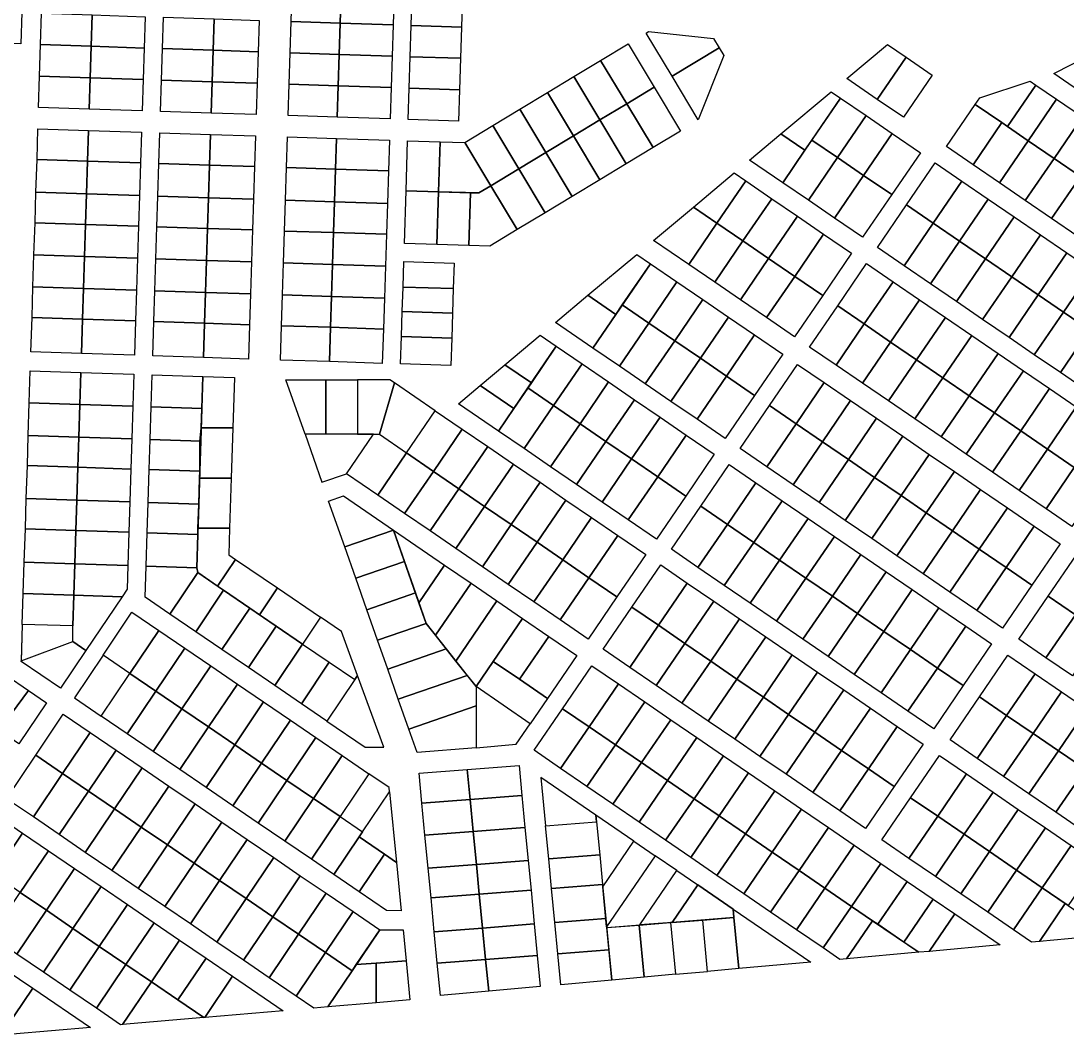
# Model space of a CAD drawing. Header units: millimetres. Extents: x 2242557 to 2246756, y 376935 to 382613.
# Drawn here: x 2245220 to 2246045, y 376978 to 377776 of the extents above; entities that cross this region are included whole.
import ezdxf

# ---------------------------------------------------------------- set-up
doc = ezdxf.new("R2010")
doc.units = ezdxf.units.MM
doc.layers.add('СНТ Красная поляна', color=6, linetype='Continuous')

msp = doc.modelspace()

# ---------------------------------------------------------------- linework, layer by layer
at = {"layer": 'СНТ Красная поляна'}
for points in [[(2245433.89, 377801.67), (2245472.52, 377800.41), (2245471.7, 377774.45), (2245433.07, 377775.7)], [(2245472.52, 377800.41), (2245514.1, 377799.05), (2245513.28, 377773.09), (2245471.7, 377774.45)], [(2245528.5, 377798.58), (2245568.11, 377797.29), (2245567.29, 377771.33), (2245527.68, 377772.62)], [(2245178.77, 377783.99), (2245220.61, 377782.63), (2245219.83, 377757.94), (2245177.99, 377759.3)], [(2245236.33, 377782.11), (2245276.14, 377780.79), (2245275.36, 377756.13), (2245235.55, 377757.43)], [(2245276.14, 377780.79), (2245318, 377779.45), (2245317.22, 377754.77), (2245275.36, 377756.13)], [(2245332.43, 377778.98), (2245372.22, 377777.69), (2245371.44, 377753), (2245331.65, 377754.3)], [(2245372.22, 377777.69), (2245407.74, 377776.53), (2245406.96, 377751.85), (2245371.44, 377753)], [(2245433.07, 377775.7), (2245471.7, 377774.45), (2245470.92, 377749.76), (2245432.29, 377751.02)], [(2245471.7, 377774.45), (2245513.28, 377773.09), (2245512.5, 377748.41), (2245470.92, 377749.76)], [(2245527.68, 377772.62), (2245567.29, 377771.33), (2245566.51, 377746.65), (2245526.9, 377747.94)], [(2245712.7, 377766.59), (2245714.56, 377767.71), (2245765.91, 377762.36), (2245770.37, 377754.93), (2245733.21, 377732.5)], [(2245235.55, 377757.43), (2245275.36, 377756.13), (2245274.58, 377731.33), (2245234.76, 377732.63)], [(2245275.36, 377756.13), (2245317.22, 377754.77), (2245316.43, 377729.97), (2245274.58, 377731.33)], [(2245331.65, 377754.3), (2245371.44, 377753), (2245370.66, 377728.2), (2245330.87, 377729.5)], [(2245371.44, 377753), (2245406.96, 377751.85), (2245406.18, 377727.04), (2245370.66, 377728.2)], [(2245676.94, 377745), (2245698.49, 377758.01), (2245719, 377723.92), (2245697.45, 377710.91)], [(2245733.21, 377732.5), (2245770.37, 377754.93), (2245774.02, 377748.87), (2245753.85, 377698.2)], [(2245871.01, 377730.67), (2245903.09, 377757.51), (2245917.65, 377747.56), (2245894.93, 377714.31)], [(2246034.11, 377734.58), (2246076.97, 377756.43), (2246089.2, 377748.07), (2246065.38, 377713.2)], [(2245432.29, 377751.02), (2245470.92, 377749.76), (2245470.13, 377724.96), (2245431.51, 377726.22)], [(2245470.92, 377749.76), (2245512.5, 377748.41), (2245511.72, 377723.61), (2245470.13, 377724.96)], [(2245526.9, 377747.94), (2245566.51, 377746.65), (2245565.73, 377721.85), (2245526.11, 377723.14)], [(2245655.75, 377732.21), (2245676.94, 377745), (2245697.45, 377710.91), (2245676.26, 377698.11)], [(2245894.93, 377714.31), (2245917.65, 377747.56), (2245938.24, 377733.48), (2245915.53, 377700.23)], [(2245234.76, 377732.63), (2245274.58, 377731.33), (2245273.8, 377706.65), (2245233.98, 377707.94)], [(2245274.58, 377731.33), (2245316.43, 377729.97), (2245315.65, 377705.28), (2245273.8, 377706.65)], [(2245330.87, 377729.5), (2245370.66, 377728.2), (2245369.88, 377703.52), (2245330.09, 377704.81)], [(2245370.66, 377728.2), (2245406.18, 377727.04), (2245405.4, 377702.36), (2245369.88, 377703.52)], [(2245634.96, 377719.66), (2245655.75, 377732.21), (2245676.26, 377698.11), (2245655.47, 377685.57)], [(2245972.16, 377710.29), (2245975.79, 377715.61), (2246015.43, 377728.6), (2246019.82, 377725.6), (2245997.51, 377692.96), (2245993.13, 377695.96)], [(2245431.51, 377726.22), (2245470.13, 377724.96), (2245469.35, 377700.28), (2245430.73, 377701.53)], [(2245470.13, 377724.96), (2245511.72, 377723.61), (2245510.94, 377698.92), (2245469.35, 377700.28)], [(2245526.11, 377723.14), (2245565.73, 377721.85), (2245564.95, 377697.16), (2245525.33, 377698.45)], [(2245613.15, 377706.49), (2245634.96, 377719.66), (2245655.47, 377685.57), (2245633.66, 377672.4)], [(2245697.45, 377710.91), (2245719, 377723.92), (2245739.8, 377689.34), (2245718.24, 377676.33)], [(2245818.96, 377687.13), (2245858.62, 377720.3), (2245865.95, 377715.29), (2245837.87, 377674.2)], [(2246019.82, 377725.6), (2246036.21, 377714.39), (2246013.9, 377681.76), (2245997.51, 377692.96)], [(2245676.26, 377698.11), (2245697.45, 377710.91), (2245718.24, 377676.33), (2245697.05, 377663.54)], [(2245865.95, 377715.29), (2245886.16, 377701.48), (2245863.6, 377668.46), (2245843.39, 377682.27)], [(2245949.44, 377677.05), (2245972.16, 377710.29), (2245993.13, 377695.96), (2245970.42, 377662.71)], [(2246036.21, 377714.39), (2246056.64, 377700.42), (2246034.34, 377667.78), (2246013.9, 377681.76)], [(2245591.92, 377693.67), (2245613.15, 377706.49), (2245633.66, 377672.4), (2245612.43, 377659.58)], [(2245569.8, 377680.32), (2245591.92, 377693.67), (2245612.43, 377659.58), (2245590.31, 377646.22)], [(2245655.47, 377685.57), (2245676.26, 377698.11), (2245697.05, 377663.54), (2245676.27, 377650.99)], [(2245886.16, 377701.48), (2245906.76, 377687.4), (2245884.19, 377654.38), (2245863.6, 377668.46)], [(2245993.13, 377695.96), (2245997.51, 377692.96), (2246013.9, 377681.76), (2245991.19, 377648.51), (2245970.42, 377662.71)], [(2246056.64, 377700.42), (2246077.34, 377686.28), (2246055.04, 377653.64), (2246034.34, 377667.78)], [(2245233.45, 377691.16), (2245273.26, 377689.86), (2245272.5, 377665.7), (2245232.69, 377667)], [(2245273.26, 377689.86), (2245315.12, 377688.5), (2245314.36, 377664.34), (2245272.5, 377665.7)], [(2245329.56, 377688.03), (2245369.35, 377686.73), (2245368.59, 377662.57), (2245328.79, 377663.87)], [(2245369.35, 377686.73), (2245404.87, 377685.57), (2245404.1, 377661.42), (2245368.59, 377662.57)], [(2245633.66, 377672.4), (2245655.47, 377685.57), (2245676.27, 377650.99), (2245654.46, 377637.82)], [(2245794.31, 377666.51), (2245818.96, 377687.13), (2245837.87, 377674.2), (2245820.42, 377648.66)], [(2245906.76, 377687.4), (2245928.91, 377672.25), (2245906.35, 377639.23), (2245884.19, 377654.38)], [(2245430.2, 377684.75), (2245468.82, 377683.49), (2245468.06, 377659.33), (2245429.43, 377660.59)], [(2245468.82, 377683.49), (2245510.41, 377682.14), (2245509.64, 377657.98), (2245468.06, 377659.33)], [(2245523.56, 377642.32), (2245524.8, 377681.67), (2245550.36, 377680.83), (2245549.11, 377641.54)], [(2245550.36, 377680.93), (2245569.76, 377680.38), (2245590.31, 377646.22), (2245580.94, 377640.56), (2245549.11, 377641.54)], [(2245843.39, 377682.27), (2245863.6, 377668.46), (2245840.63, 377634.84), (2245820.42, 377648.66), (2245837.87, 377674.2)], [(2246013.9, 377681.76), (2246034.34, 377667.78), (2246011.63, 377634.54), (2245991.19, 377648.51)], [(2245612.43, 377659.58), (2245633.66, 377672.4), (2245654.46, 377637.82), (2245633.23, 377625.01)], [(2245232.69, 377667), (2245272.5, 377665.7), (2245271.69, 377639.93), (2245231.87, 377641.23)], [(2245272.5, 377665.7), (2245314.36, 377664.34), (2245313.54, 377638.57), (2245271.69, 377639.93)], [(2245328.79, 377663.87), (2245368.59, 377662.57), (2245367.77, 377636.8), (2245327.98, 377638.1)], [(2245368.59, 377662.57), (2245404.1, 377661.42), (2245403.29, 377635.65), (2245367.77, 377636.8)], [(2245429.43, 377660.59), (2245468.06, 377659.33), (2245467.24, 377633.56), (2245428.62, 377634.82)], [(2245863.6, 377668.46), (2245884.19, 377654.38), (2245861.23, 377620.76), (2245840.63, 377634.84)], [(2245940.67, 377664.21), (2245961.64, 377649.88), (2245939.08, 377616.86), (2245918.11, 377631.19)], [(2246034.34, 377667.78), (2246055.04, 377653.64), (2246032.32, 377620.39), (2246011.63, 377634.54)], [(2245468.06, 377659.33), (2245509.64, 377657.98), (2245508.83, 377632.21), (2245467.24, 377633.56)], [(2245590.31, 377646.22), (2245612.43, 377659.58), (2245633.23, 377625.01), (2245611.11, 377611.65)], [(2245749.99, 377629.43), (2245782.12, 377656.31), (2245791.36, 377649.99), (2245768.62, 377616.7)], [(2245884.19, 377654.38), (2245906.35, 377639.23), (2245883.38, 377605.62), (2245861.23, 377620.76)], [(2246055.04, 377653.64), (2246075.87, 377639.4), (2246053.15, 377606.15), (2246032.32, 377620.39)], [(2245574.38, 377640.76), (2245580.94, 377640.56), (2245590.31, 377646.22), (2245611.11, 377611.65), (2245589.46, 377598.58), (2245573.06, 377599.08)], [(2245791.36, 377649.99), (2245811.79, 377636.03), (2245789.04, 377602.74), (2245768.62, 377616.7)], [(2245961.64, 377649.88), (2245982.42, 377635.67), (2245959.85, 377602.66), (2245939.08, 377616.86)], [(2245231.87, 377641.23), (2245271.69, 377639.93), (2245270.92, 377615.7), (2245231.11, 377616.99)], [(2245271.69, 377639.93), (2245313.54, 377638.57), (2245312.78, 377614.33), (2245270.92, 377615.7)], [(2245327.21, 377613.86), (2245327.98, 377638.1), (2245367.77, 377636.8), (2245367, 377612.57)], [(2245367.77, 377636.8), (2245403.29, 377635.65), (2245402.52, 377611.41), (2245367, 377612.57)], [(2245523.56, 377642.32), (2245549.11, 377641.54), (2245547.8, 377599.85), (2245522.24, 377600.63)], [(2245549.11, 377641.54), (2245574.38, 377640.76), (2245573.06, 377599.08), (2245547.8, 377599.85)], [(2245811.79, 377636.03), (2245832, 377622.21), (2245809.25, 377588.93), (2245789.04, 377602.74)], [(2245428.62, 377634.82), (2245467.24, 377633.56), (2245466.48, 377609.32), (2245427.85, 377610.58)], [(2245467.24, 377633.56), (2245508.83, 377632.21), (2245508.06, 377607.97), (2245466.48, 377609.32)], [(2245749.99, 377629.43), (2245768.62, 377616.7), (2245746.42, 377584.22), (2245718.64, 377603.2)], [(2245918.11, 377631.19), (2245939.08, 377616.86), (2245916.11, 377583.24), (2245895.14, 377597.58)], [(2245982.42, 377635.67), (2246002.85, 377621.7), (2245980.29, 377588.68), (2245959.85, 377602.66)], [(2245832, 377622.21), (2245852.6, 377608.13), (2245829.85, 377574.84), (2245809.25, 377588.93)], [(2246002.85, 377621.7), (2246023.55, 377607.56), (2246000.99, 377574.54), (2245980.29, 377588.68)], [(2245231.11, 377616.99), (2245270.92, 377615.7), (2245270.12, 377590.5), (2245230.31, 377591.8)], [(2245270.92, 377615.7), (2245312.78, 377614.33), (2245311.98, 377589.14), (2245270.12, 377590.5)], [(2245327.21, 377613.86), (2245367, 377612.57), (2245366.21, 377587.37), (2245326.42, 377588.67)], [(2245367, 377612.57), (2245402.52, 377611.41), (2245401.72, 377586.21), (2245366.21, 377587.37)], [(2245746.42, 377584.22), (2245768.62, 377616.7), (2245789.04, 377602.74), (2245766.84, 377570.25)], [(2245939.08, 377616.86), (2245959.85, 377602.66), (2245936.89, 377569.04), (2245916.11, 377583.24)], [(2245427.85, 377610.58), (2245466.48, 377609.32), (2245465.68, 377584.13), (2245427.06, 377585.39)], [(2245466.48, 377609.32), (2245508.06, 377607.97), (2245507.27, 377582.77), (2245465.68, 377584.13)], [(2245852.6, 377608.13), (2245874.75, 377592.99), (2245852, 377559.7), (2245829.85, 377574.84)], [(2246023.55, 377607.56), (2246044.38, 377593.32), (2246021.82, 377560.3), (2246000.99, 377574.54)], [(2245789.04, 377602.74), (2245809.25, 377588.93), (2245787.05, 377556.44), (2245766.84, 377570.25)], [(2245959.85, 377602.66), (2245980.29, 377588.68), (2245957.32, 377555.07), (2245936.89, 377569.04)], [(2245230.31, 377591.8), (2245270.12, 377590.5), (2245269.33, 377565.34), (2245229.51, 377566.63)], [(2245270.12, 377590.5), (2245311.98, 377589.14), (2245311.18, 377563.97), (2245269.33, 377565.34)], [(2245326.42, 377588.67), (2245366.21, 377587.37), (2245365.41, 377562.21), (2245325.62, 377563.5)], [(2245366.21, 377587.37), (2245401.72, 377586.21), (2245400.93, 377561.05), (2245365.41, 377562.21)], [(2245521.79, 377586.54), (2245561.42, 377585.34), (2245560.8, 377565.21), (2245521.16, 377566.42)], [(2245666.92, 377559.94), (2245705.43, 377592.15), (2245716.21, 377584.79), (2245688.94, 377544.88)], [(2245809.25, 377588.93), (2245829.85, 377574.84), (2245807.65, 377542.36), (2245787.05, 377556.44)], [(2245980.29, 377588.68), (2246000.99, 377574.54), (2245978.02, 377540.92), (2245957.32, 377555.07)], [(2246044.38, 377593.32), (2246064.26, 377579.73), (2246041.7, 377546.71), (2246021.82, 377560.3)], [(2245427.06, 377585.39), (2245465.68, 377584.13), (2245464.89, 377558.97), (2245426.26, 377560.22)], [(2245465.68, 377584.13), (2245507.27, 377582.77), (2245506.47, 377557.61), (2245464.89, 377558.97)], [(2245716.21, 377584.79), (2245737.07, 377570.53), (2245714.87, 377538.04), (2245694.01, 377552.3)], [(2245886.51, 377584.95), (2245907.48, 377570.61), (2245884.74, 377537.32), (2245863.76, 377551.66)], [(2246064.26, 377579.73), (2246084.89, 377565.62), (2246062.33, 377532.6), (2246041.7, 377546.71)], [(2245737.07, 377570.53), (2245757.49, 377556.57), (2245735.3, 377524.08), (2245714.87, 377538.04)], [(2245829.85, 377574.84), (2245852, 377559.7), (2245829.8, 377527.22), (2245807.65, 377542.36)], [(2245907.48, 377570.61), (2245928.25, 377556.41), (2245905.51, 377523.12), (2245884.74, 377537.32)], [(2246000.99, 377574.54), (2246021.82, 377560.3), (2245998.85, 377526.68), (2245978.02, 377540.92)], [(2245229.51, 377566.63), (2245269.33, 377565.34), (2245268.56, 377541.05), (2245228.75, 377542.35)], [(2245269.33, 377565.34), (2245311.18, 377563.97), (2245310.42, 377539.69), (2245268.56, 377541.05)], [(2245325.62, 377563.5), (2245365.41, 377562.21), (2245364.64, 377537.92), (2245324.85, 377539.22)], [(2245365.41, 377562.21), (2245400.93, 377561.05), (2245400.16, 377536.76), (2245364.64, 377537.92)], [(2245521.16, 377566.42), (2245560.8, 377565.21), (2245560.22, 377545.95), (2245520.55, 377547.16)], [(2245426.26, 377560.22), (2245464.89, 377558.97), (2245464.12, 377534.68), (2245425.49, 377535.94)], [(2245464.89, 377558.97), (2245506.47, 377557.61), (2245505.7, 377533.32), (2245464.12, 377534.68)], [(2245641.35, 377538.55), (2245666.92, 377559.94), (2245688.94, 377544.88), (2245670.84, 377518.39)], [(2245757.49, 377556.57), (2245777.7, 377542.75), (2245755.5, 377510.27), (2245735.3, 377524.08)], [(2245928.25, 377556.41), (2245948.69, 377542.44), (2245925.95, 377509.15), (2245905.51, 377523.12)], [(2246021.82, 377560.3), (2246041.7, 377546.71), (2246018.73, 377513.1), (2245998.85, 377526.68)], [(2245520.55, 377547.16), (2245560.22, 377545.95), (2245559.71, 377526.22), (2245519.92, 377527.43)], [(2245694.01, 377552.3), (2245714.87, 377538.04), (2245691.7, 377504.13), (2245670.84, 377518.39), (2245688.94, 377544.88)], [(2245863.76, 377551.66), (2245884.74, 377537.32), (2245862.54, 377504.84), (2245841.56, 377519.18)], [(2246041.7, 377546.71), (2246062.33, 377532.6), (2246039.36, 377498.99), (2246018.73, 377513.1)], [(2245228.75, 377542.35), (2245268.56, 377541.05), (2245267.7, 377514), (2245227.89, 377515.29)], [(2245268.56, 377541.05), (2245310.42, 377539.69), (2245309.56, 377512.63), (2245267.7, 377514)], [(2245324.85, 377539.22), (2245364.64, 377537.92), (2245363.79, 377510.87), (2245324, 377512.16)], [(2245364.64, 377537.92), (2245400.16, 377536.76), (2245399.31, 377509.71), (2245363.79, 377510.87)], [(2245714.87, 377538.04), (2245735.3, 377524.08), (2245712.12, 377490.17), (2245691.7, 377504.13)], [(2245777.7, 377542.75), (2245798.3, 377528.67), (2245776.1, 377496.19), (2245755.5, 377510.27)], [(2245884.74, 377537.32), (2245905.51, 377523.12), (2245883.31, 377490.64), (2245862.54, 377504.84)], [(2245948.69, 377542.44), (2245969.39, 377528.29), (2245946.64, 377495.01), (2245925.95, 377509.15)], [(2245425.49, 377535.94), (2245464.12, 377534.68), (2245463.26, 377507.63), (2245424.64, 377508.89)], [(2245464.12, 377534.68), (2245505.7, 377533.32), (2245504.85, 377506.27), (2245463.26, 377507.63)], [(2245798.3, 377528.67), (2245820.45, 377513.53), (2245798.25, 377481.05), (2245776.1, 377496.19)], [(2246062.33, 377532.6), (2246083.42, 377518.19), (2246060.45, 377484.58), (2246039.36, 377498.99)], [(2245519.92, 377527.43), (2245559.71, 377526.22), (2245558.85, 377504.51), (2245519.24, 377505.8)], [(2245601.52, 377505.23), (2245629.26, 377528.44), (2245642, 377519.73), (2245622.36, 377490.98)], [(2245735.3, 377524.08), (2245755.5, 377510.27), (2245732.33, 377476.36), (2245712.12, 377490.17)], [(2245905.51, 377523.12), (2245925.95, 377509.15), (2245903.75, 377476.67), (2245883.31, 377490.64)], [(2245969.39, 377528.29), (2245990.22, 377514.05), (2245967.47, 377480.77), (2245946.64, 377495.01)], [(2245642, 377519.73), (2245662.28, 377505.87), (2245639.83, 377473.01), (2245619.56, 377486.88)], [(2245990.22, 377514.05), (2246010.1, 377500.47), (2245987.35, 377467.18), (2245967.47, 377480.77)], [(2245581.91, 377488.83), (2245601.52, 377505.23), (2245622.36, 377490.98), (2245608.48, 377470.67)], [(2245662.28, 377505.87), (2245683.14, 377491.61), (2245660.69, 377458.76), (2245639.83, 377473.01)], [(2245755.5, 377510.27), (2245776.1, 377496.19), (2245752.93, 377462.28), (2245732.33, 377476.36)], [(2245832.21, 377505.49), (2245853.18, 377491.15), (2245830.99, 377458.67), (2245810.01, 377473.01)], [(2245925.95, 377509.15), (2245946.64, 377495.01), (2245924.44, 377462.52), (2245903.75, 377476.67)], [(2245227.42, 377500.46), (2245267.24, 377499.16), (2245266.44, 377473.93), (2245226.62, 377475.23)], [(2245267.24, 377499.16), (2245309.09, 377497.79), (2245308.29, 377472.57), (2245266.44, 377473.93)], [(2245323.53, 377497.32), (2245363.32, 377496.03), (2245362.52, 377470.8), (2245322.73, 377472.1)], [(2245363.32, 377496.03), (2245388.28, 377495.21), (2245387.03, 377455.54), (2245362.04, 377455.54), (2245362.52, 377470.8)], [(2245776.1, 377496.19), (2245798.25, 377481.05), (2245775.08, 377447.13), (2245752.93, 377462.28)], [(2246010.1, 377500.47), (2246030.73, 377486.36), (2246007.98, 377453.07), (2245987.35, 377467.18)], [(2245428.9, 377493.42), (2245460.23, 377493.42), (2245460.23, 377450.47), (2245444, 377450.47)], [(2245460.23, 377493.42), (2245485.18, 377493.42), (2245485.18, 377450.47), (2245460.23, 377450.47)], [(2245485.18, 377450.47), (2245502.6, 377450.47), (2245514.32, 377491.05), (2245510.86, 377493.42), (2245485.18, 377493.42)], [(2245502.6, 377450.47), (2245523.8, 377435.7), (2245546.62, 377468.98), (2245514.32, 377491.05)], [(2245564.81, 377474.51), (2245581.91, 377488.83), (2245608.48, 377470.67), (2245596.37, 377452.94)], [(2245683.14, 377491.61), (2245703.56, 377477.64), (2245681.12, 377444.79), (2245660.69, 377458.76)], [(2245853.18, 377491.15), (2245873.96, 377476.95), (2245851.76, 377444.47), (2245830.99, 377458.67)], [(2245946.64, 377495.01), (2245967.47, 377480.77), (2245945.27, 377448.28), (2245924.44, 377462.52)], [(2245619.56, 377486.88), (2245639.83, 377473.01), (2245616.64, 377439.08), (2245596.37, 377452.94)], [(2245967.47, 377480.77), (2245987.35, 377467.18), (2245965.15, 377434.69), (2245945.27, 377448.28)], [(2246030.73, 377486.36), (2246051.82, 377471.95), (2246029.07, 377438.66), (2246007.98, 377453.07)], [(2245226.62, 377475.23), (2245266.44, 377473.93), (2245265.62, 377448.05), (2245225.81, 377449.35)], [(2245266.44, 377473.93), (2245308.29, 377472.57), (2245307.48, 377446.69), (2245265.62, 377448.05)], [(2245322.73, 377472.1), (2245362.52, 377470.8), (2245361.7, 377444.92), (2245321.91, 377446.22)], [(2245639.83, 377473.01), (2245660.69, 377458.76), (2245637.5, 377424.82), (2245616.64, 377439.08)], [(2245703.56, 377477.64), (2245723.77, 377463.83), (2245701.32, 377430.98), (2245681.12, 377444.79)], [(2245810.01, 377473.01), (2245830.99, 377458.67), (2245807.82, 377424.76), (2245786.84, 377439.1)], [(2245873.96, 377476.95), (2245894.4, 377462.98), (2245872.2, 377430.5), (2245851.76, 377444.47)], [(2246051.82, 377471.95), (2246072.98, 377457.48), (2246050.24, 377424.19), (2246029.07, 377438.66)], [(2245546.62, 377468.98), (2245567.88, 377454.44), (2245545.12, 377421.13), (2245523.91, 377435.74)], [(2245723.77, 377463.83), (2245744.37, 377449.75), (2245721.92, 377416.9), (2245701.32, 377430.98)], [(2245894.4, 377462.98), (2245915.09, 377448.83), (2245892.9, 377416.35), (2245872.2, 377430.5)], [(2245987.35, 377467.18), (2246007.98, 377453.07), (2245985.79, 377420.59), (2245965.15, 377434.69)], [(2245362.04, 377455.54), (2245387.03, 377455.54), (2245385.77, 377415.75), (2245360.78, 377415.75), (2245360.96, 377421.26), (2245360.96, 377444.94)], [(2245567.88, 377454.44), (2245588, 377440.69), (2245565.24, 377407.38), (2245545.12, 377421.13)], [(2245660.69, 377458.76), (2245681.12, 377444.79), (2245657.93, 377410.86), (2245637.5, 377424.82)], [(2245830.99, 377458.67), (2245851.76, 377444.47), (2245828.59, 377410.56), (2245807.82, 377424.76)], [(2245225.81, 377449.35), (2245265.62, 377448.05), (2245264.87, 377424.39), (2245225.06, 377425.68)], [(2245265.62, 377448.05), (2245307.48, 377446.69), (2245306.73, 377423.02), (2245264.87, 377424.39)], [(2245321.91, 377446.22), (2245361.7, 377444.92), (2245360.96, 377421.26), (2245321.16, 377422.55)], [(2245444, 377450.47), (2245457.29, 377412.65), (2245476.55, 377419.33), (2245497.83, 377450.47), (2245485.18, 377450.47), (2245460.23, 377450.47)], [(2245497.83, 377450.47), (2245502.6, 377450.47), (2245523.85, 377435.67), (2245501.19, 377402.49), (2245476.55, 377419.33)], [(2245744.37, 377449.75), (2245766.52, 377434.61), (2245744.07, 377401.76), (2245721.92, 377416.9)], [(2245915.09, 377448.83), (2245935.92, 377434.59), (2245913.73, 377402.11), (2245892.9, 377416.35)], [(2246007.98, 377453.07), (2246029.07, 377438.66), (2246006.87, 377406.17), (2245985.79, 377420.59)], [(2245588, 377440.69), (2245608.27, 377426.83), (2245585.51, 377393.52), (2245565.24, 377407.38)], [(2245681.12, 377444.79), (2245701.32, 377430.98), (2245678.13, 377397.04), (2245657.93, 377410.86)], [(2245851.76, 377444.47), (2245872.2, 377430.5), (2245849.03, 377396.59), (2245828.59, 377410.56)], [(2246029.07, 377438.66), (2246050.24, 377424.19), (2246028.04, 377391.7), (2246006.87, 377406.17)], [(2245523.85, 377435.67), (2245545.12, 377421.13), (2245522.45, 377387.96), (2245501.19, 377402.49)], [(2245701.32, 377430.98), (2245721.92, 377416.9), (2245698.73, 377382.96), (2245678.13, 377397.04)], [(2245872.2, 377430.5), (2245892.9, 377416.35), (2245869.72, 377382.44), (2245849.03, 377396.59)], [(2245935.92, 377434.59), (2245955.8, 377421), (2245933.6, 377388.52), (2245913.73, 377402.11)], [(2245225.06, 377425.68), (2245264.87, 377424.39), (2245264.06, 377398.59), (2245224.24, 377399.88)], [(2245264.87, 377424.39), (2245306.73, 377423.02), (2245305.91, 377397.22), (2245264.06, 377398.59)], [(2245321.16, 377422.55), (2245360.96, 377421.26), (2245360.14, 377395.45), (2245320.35, 377396.75)], [(2245608.27, 377426.83), (2245629.13, 377412.57), (2245606.37, 377379.26), (2245585.51, 377393.52)], [(2245778.28, 377426.57), (2245799.26, 377412.23), (2245776.81, 377379.38), (2245755.83, 377393.72)], [(2246050.24, 377424.19), (2246070.59, 377410.28), (2246048.39, 377377.79), (2246028.04, 377391.7)], [(2245360.78, 377415.75), (2245385.77, 377415.75), (2245384.53, 377376.44), (2245359.54, 377376.44), (2245360.14, 377395.45)], [(2245545.12, 377421.13), (2245565.24, 377407.38), (2245542.57, 377374.2), (2245522.45, 377387.96)], [(2245721.92, 377416.9), (2245744.07, 377401.76), (2245720.88, 377367.82), (2245698.73, 377382.96)], [(2245892.9, 377416.35), (2245913.73, 377402.11), (2245890.55, 377368.2), (2245869.72, 377382.44)], [(2245955.8, 377421), (2245976.43, 377406.9), (2245954.24, 377374.42), (2245933.6, 377388.52)], [(2245565.24, 377407.38), (2245585.51, 377393.52), (2245562.84, 377360.34), (2245542.57, 377374.2)], [(2245629.13, 377412.57), (2245649.56, 377398.61), (2245626.8, 377365.3), (2245606.37, 377379.26)], [(2245776.81, 377379.38), (2245799.26, 377412.23), (2245820.03, 377398.03), (2245797.58, 377365.18)], [(2245976.43, 377406.9), (2245997.52, 377392.48), (2245975.32, 377360), (2245954.24, 377374.42)], [(2245224.24, 377399.88), (2245264.06, 377398.59), (2245263.3, 377374.67), (2245223.49, 377375.97)], [(2245264.06, 377398.59), (2245305.91, 377397.22), (2245305.16, 377373.31), (2245263.3, 377374.67)], [(2245320.35, 377396.75), (2245360.14, 377395.45), (2245359.38, 377371.54), (2245319.59, 377372.84)], [(2245462.53, 377397.76), (2245474.21, 377401.81), (2245513.54, 377374.92), (2245475.22, 377361.64)], [(2245649.56, 377398.61), (2245669.76, 377384.79), (2245647, 377351.48), (2245626.8, 377365.3)], [(2245820.03, 377398.03), (2245840.47, 377384.06), (2245818.02, 377351.21), (2245797.58, 377365.18)], [(2245913.73, 377402.11), (2245933.6, 377388.52), (2245910.43, 377354.61), (2245890.55, 377368.2)], [(2245585.51, 377393.52), (2245606.37, 377379.26), (2245583.7, 377346.08), (2245562.84, 377360.34)], [(2245755.83, 377393.72), (2245776.81, 377379.38), (2245753.62, 377345.44), (2245732.65, 377359.78)], [(2245933.6, 377388.52), (2245954.24, 377374.42), (2245931.07, 377340.5), (2245910.43, 377354.61)], [(2245997.52, 377392.48), (2246018.69, 377378.01), (2245996.49, 377345.53), (2245975.32, 377360)], [(2245669.76, 377384.79), (2245690.36, 377370.71), (2245667.6, 377337.4), (2245647, 377351.48)], [(2245840.47, 377384.06), (2245861.16, 377369.91), (2245838.72, 377337.06), (2245818.02, 377351.21)], [(2245223.49, 377375.97), (2245263.3, 377374.67), (2245262.47, 377348.39), (2245222.65, 377349.69)], [(2245263.3, 377374.67), (2245305.16, 377373.31), (2245304.32, 377347.03), (2245262.47, 377348.39)], [(2245319.59, 377372.84), (2245359.38, 377371.54), (2245358.55, 377345.26), (2245318.76, 377346.56)], [(2245359.54, 377376.44), (2245384.53, 377376.44), (2245383.87, 377355.48), (2245389.25, 377351.81), (2245375.06, 377330.72), (2245359.38, 377341.4), (2245358.55, 377345.26), (2245359.38, 377371.54)], [(2245483.92, 377336.92), (2245475.22, 377361.64), (2245513.54, 377374.92), (2245522.23, 377350.2)], [(2245533.68, 377317.66), (2245513.54, 377374.92), (2245553.94, 377347.31)], [(2245606.37, 377379.26), (2245626.8, 377365.3), (2245604.13, 377332.12), (2245583.7, 377346.08)], [(2245776.81, 377379.38), (2245797.58, 377365.18), (2245774.39, 377331.24), (2245753.62, 377345.44)], [(2245954.24, 377374.42), (2245975.32, 377360), (2245952.15, 377326.09), (2245931.07, 377340.5)], [(2246018.69, 377378.01), (2246039.04, 377364.1), (2246016.84, 377331.62), (2245996.49, 377345.53)], [(2245626.8, 377365.3), (2245647, 377351.48), (2245624.33, 377318.31), (2245604.13, 377332.12)], [(2245690.36, 377370.71), (2245712.51, 377355.57), (2245689.75, 377322.26), (2245667.6, 377337.4)], [(2245797.58, 377365.18), (2245818.02, 377351.21), (2245794.83, 377317.27), (2245774.39, 377331.24)], [(2245861.16, 377369.91), (2245881.99, 377355.67), (2245859.55, 377322.82), (2245838.72, 377337.06)], [(2245881.99, 377355.67), (2245901.87, 377342.08), (2245879.43, 377309.23), (2245859.55, 377322.82)], [(2245975.32, 377360), (2245996.49, 377345.53), (2245973.32, 377311.62), (2245952.15, 377326.09)], [(2245222.65, 377349.69), (2245262.47, 377348.39), (2245261.69, 377323.64), (2245221.87, 377324.94)], [(2245262.47, 377348.39), (2245304.32, 377347.03), (2245303.74, 377328.4), (2245299.7, 377322.4), (2245261.69, 377323.64)], [(2245389.25, 377351.81), (2245422.21, 377329.35), (2245408.02, 377308.26), (2245400.34, 377313.49), (2245379.77, 377327.51), (2245375.06, 377330.72)], [(2245492.62, 377312.16), (2245483.92, 377336.92), (2245522.23, 377350.2), (2245530.94, 377325.44)], [(2245546.78, 377292.05), (2245539.38, 377301.42), (2245533.68, 377317.66), (2245553.94, 377347.31), (2245574.79, 377333.05)], [(2245647, 377351.48), (2245667.6, 377337.4), (2245644.93, 377304.23), (2245624.33, 377318.31)], [(2245724.27, 377347.53), (2245745.25, 377333.19), (2245722.49, 377299.88), (2245701.51, 377314.22)], [(2245818.02, 377351.21), (2245838.72, 377337.06), (2245815.53, 377303.12), (2245794.83, 377317.27)], [(2246051.92, 377355.3), (2246073.28, 377340.69), (2246051.09, 377308.21), (2246029.72, 377322.82)], [(2245359.38, 377341.4), (2245337.39, 377308.73), (2245317.98, 377321.95), (2245318.76, 377346.56), (2245358.55, 377345.26)], [(2245357.78, 377294.83), (2245337.39, 377308.73), (2245359.38, 377341.4), (2245379.77, 377327.51)], [(2245901.87, 377342.08), (2245922.51, 377327.98), (2245900.06, 377295.13), (2245879.43, 377309.23)], [(2245996.49, 377345.53), (2246016.84, 377331.62), (2245993.67, 377297.71), (2245973.32, 377311.62)], [(2245546.78, 377292.05), (2245574.79, 377333.05), (2245595.22, 377319.09), (2245562.84, 377271.7)], [(2245667.6, 377337.4), (2245689.75, 377322.26), (2245667.08, 377289.09), (2245644.93, 377304.23)], [(2245745.25, 377333.19), (2245766.02, 377318.99), (2245743.26, 377285.68), (2245722.49, 377299.88)], [(2245838.72, 377337.06), (2245859.55, 377322.82), (2245836.36, 377288.88), (2245815.53, 377303.12)], [(2245221.87, 377324.94), (2245261.69, 377323.64), (2245260.92, 377299.36), (2245221.1, 377300.65)], [(2245299.7, 377322.4), (2245271.24, 377280.1), (2245260.83, 377287.19), (2245260.92, 377299.36), (2245261.69, 377323.64)], [(2245379.77, 377327.51), (2245400.34, 377313.49), (2245378.35, 377280.82), (2245357.78, 377294.83)], [(2245422.21, 377329.35), (2245456.19, 377306.2), (2245442, 377285.11), (2245421.29, 377299.22), (2245408.02, 377308.26)], [(2245501.07, 377288.14), (2245492.62, 377312.16), (2245530.94, 377325.44), (2245539.38, 377301.42)], [(2245859.55, 377322.82), (2245879.43, 377309.23), (2245856.24, 377275.3), (2245836.36, 377288.88)], [(2245922.51, 377327.98), (2245943.59, 377313.56), (2245921.14, 377280.71), (2245900.06, 377295.13)], [(2246029.72, 377322.82), (2246051.09, 377308.21), (2246027.91, 377274.3), (2246006.55, 377288.91)], [(2245595.22, 377319.09), (2245615.43, 377305.27), (2245592.3, 377271.43), (2245578.73, 377251.56), (2245562.84, 377271.7)], [(2245701.51, 377314.22), (2245722.49, 377299.88), (2245699.82, 377266.71), (2245678.84, 377281.05)], [(2245766.02, 377318.99), (2245786.46, 377305.02), (2245763.7, 377271.71), (2245743.26, 377285.68)], [(2245284.76, 377276.43), (2245307.5, 377310.22), (2245328.68, 377295.79), (2245305.94, 377262)], [(2245400.34, 377313.49), (2245421.29, 377299.22), (2245399.3, 377266.54), (2245378.35, 377280.82)], [(2245485.36, 377260.43), (2245472.69, 377294.96), (2245456.19, 377306.2), (2245442, 377285.11), (2245463.05, 377270.77), (2245483.12, 377257.1)], [(2245879.43, 377309.23), (2245900.06, 377295.13), (2245876.87, 377261.19), (2245856.24, 377275.3)], [(2245943.59, 377313.56), (2245964.76, 377299.09), (2245942.31, 377266.24), (2245921.14, 377280.71)], [(2246051.09, 377308.21), (2246071.9, 377293.98), (2246048.73, 377260.07), (2246027.91, 377274.3)], [(2245221.1, 377300.65), (2245220.19, 377271.88), (2245260.83, 377287.19), (2245260.92, 377299.36)], [(2245421.29, 377299.22), (2245442, 377285.11), (2245420.01, 377252.43), (2245399.3, 377266.54)], [(2245539.38, 377301.42), (2245555.24, 377281.33), (2245509.08, 377265.33), (2245501.07, 377288.14)], [(2245615.43, 377305.27), (2245636.03, 377291.19), (2245612.9, 377257.35), (2245592.3, 377271.43)], [(2245722.49, 377299.88), (2245743.26, 377285.68), (2245720.59, 377252.51), (2245699.82, 377266.71)], [(2245786.46, 377305.02), (2245807.16, 377290.87), (2245784.39, 377257.56), (2245763.7, 377271.71)], [(2245964.76, 377299.09), (2245985.11, 377285.18), (2245962.66, 377252.33), (2245942.31, 377266.24)], [(2245328.68, 377295.79), (2245349.07, 377281.89), (2245326.34, 377248.11), (2245305.94, 377262)], [(2245636.03, 377291.19), (2245658.18, 377276.05), (2245635.05, 377242.21), (2245612.9, 377257.35)], [(2245807.16, 377290.87), (2245827.99, 377276.63), (2245805.23, 377243.32), (2245784.39, 377257.56)], [(2245900.06, 377295.13), (2245921.14, 377280.71), (2245897.95, 377246.78), (2245876.87, 377261.19)], [(2245260.83, 377287.19), (2245271.24, 377280.1), (2245251.17, 377250.29), (2245220.18, 377271.41), (2245220.19, 377271.88)], [(2245349.07, 377281.89), (2245369.64, 377267.88), (2245346.91, 377234.09), (2245326.34, 377248.11)], [(2245442, 377285.11), (2245463.05, 377270.77), (2245441.06, 377238.09), (2245420.01, 377252.43)], [(2245555.24, 377281.33), (2245571.72, 377260.44), (2245517.42, 377241.62), (2245509.08, 377265.33)], [(2245743.26, 377285.68), (2245763.7, 377271.71), (2245741.03, 377238.54), (2245720.59, 377252.51)], [(2245827.99, 377276.63), (2245847.87, 377263.05), (2245825.1, 377229.73), (2245805.23, 377243.32)], [(2245921.14, 377280.71), (2245942.31, 377266.24), (2245919.12, 377232.31), (2245897.95, 377246.78)], [(2245975.54, 377243.53), (2245997.99, 377276.38), (2246019.36, 377261.77), (2245996.91, 377228.92)], [(2245369.64, 377267.88), (2245390.59, 377253.6), (2245367.85, 377219.82), (2245346.91, 377234.09)], [(2245483.12, 377257.1), (2245461.13, 377224.42), (2245441.06, 377238.09), (2245463.05, 377270.77)], [(2245578.73, 377251.56), (2245592.3, 377271.43), (2245612.9, 377257.35), (2245635.05, 377242.21), (2245621.48, 377222.34)], [(2245669.94, 377268.01), (2245690.91, 377253.67), (2245667.79, 377219.83), (2245646.81, 377234.17)], [(2245763.7, 377271.71), (2245784.39, 377257.56), (2245761.73, 377224.39), (2245741.03, 377238.54)], [(2245942.31, 377266.24), (2245962.66, 377252.33), (2245939.47, 377218.39), (2245919.12, 377232.31)], [(2245208.35, 377260.54), (2245226.05, 377248.48), (2245202.7, 377217.25), (2245197.93, 377220.5), (2245177.73, 377234.27)], [(2245305.94, 377262), (2245326.34, 377248.11), (2245303.72, 377214.49), (2245283.32, 377228.39)], [(2245491.41, 377203.79), (2245506.16, 377203.79), (2245485.36, 377260.43), (2245483.12, 377257.1), (2245461.13, 377224.42)], [(2245578.73, 377251.56), (2245578.73, 377236.32), (2245525.74, 377217.96), (2245517.42, 377241.62), (2245571.72, 377260.44)], [(2245784.39, 377257.56), (2245805.23, 377243.32), (2245782.56, 377210.15), (2245761.73, 377224.39)], [(2245847.87, 377263.05), (2245868.5, 377248.94), (2245845.74, 377215.63), (2245825.1, 377229.73)], [(2246019.36, 377261.77), (2246040.17, 377247.54), (2246017.73, 377214.69), (2245996.91, 377228.92)], [(2245226.05, 377248.48), (2245240.23, 377238.81), (2245218.48, 377206.5), (2245202.7, 377217.25)], [(2245367.85, 377219.82), (2245390.59, 377253.6), (2245411.3, 377239.49), (2245388.57, 377205.71)], [(2245578.73, 377203.45), (2245610.39, 377206.12), (2245621.48, 377222.34), (2245578.73, 377251.56), (2245578.73, 377236.32)], [(2245690.91, 377253.67), (2245711.69, 377239.47), (2245688.56, 377205.63), (2245667.79, 377219.83)], [(2245868.5, 377248.94), (2245889.58, 377234.53), (2245866.82, 377201.22), (2245845.74, 377215.63)], [(2245326.34, 377248.11), (2245346.91, 377234.09), (2245324.29, 377200.48), (2245303.72, 377214.49)], [(2245805.23, 377243.32), (2245825.1, 377229.73), (2245802.43, 377196.56), (2245782.56, 377210.15)], [(2245975.54, 377243.53), (2245996.91, 377228.92), (2245973.72, 377194.99), (2245952.35, 377209.59)], [(2246017.73, 377214.69), (2246040.17, 377247.54), (2246060.13, 377233.9), (2246037.68, 377201.05)], [(2245346.91, 377234.09), (2245367.85, 377219.82), (2245345.23, 377186.21), (2245324.29, 377200.48)], [(2245411.3, 377239.49), (2245432.35, 377225.15), (2245409.62, 377191.37), (2245388.57, 377205.71)], [(2245532.21, 377199.55), (2245525.74, 377217.96), (2245578.73, 377236.32), (2245578.73, 377203.45)], [(2245646.81, 377234.17), (2245667.79, 377219.83), (2245645.38, 377187.05), (2245624.41, 377201.38)], [(2245711.69, 377239.47), (2245732.12, 377225.5), (2245709, 377191.66), (2245688.56, 377205.63)], [(2245889.58, 377234.53), (2245910.75, 377220.06), (2245887.99, 377186.75), (2245866.82, 377201.22)], [(2246060.13, 377233.9), (2246081.45, 377219.33), (2246059, 377186.47), (2246037.68, 377201.05)], [(2245253.41, 377229.84), (2245274.59, 377215.41), (2245252.84, 377183.09), (2245231.66, 377197.52)], [(2245409.62, 377191.37), (2245432.35, 377225.15), (2245452.42, 377211.48), (2245429.68, 377177.69)], [(2245732.12, 377225.5), (2245752.82, 377211.35), (2245729.69, 377177.51), (2245709, 377191.66)], [(2245825.1, 377229.73), (2245845.74, 377215.63), (2245823.07, 377182.46), (2245802.43, 377196.56)], [(2245996.91, 377228.92), (2246017.73, 377214.69), (2245994.54, 377180.75), (2245973.72, 377194.99)], [(2245274.59, 377215.41), (2245294.98, 377201.51), (2245273.23, 377169.2), (2245252.84, 377183.09)], [(2245367.85, 377219.82), (2245388.57, 377205.71), (2245365.95, 377172.1), (2245345.23, 377186.21)], [(2245667.79, 377219.83), (2245688.56, 377205.63), (2245666.16, 377172.85), (2245645.38, 377187.05)], [(2245845.74, 377215.63), (2245866.82, 377201.22), (2245844.15, 377168.04), (2245823.07, 377182.46)], [(2245910.75, 377220.06), (2245931.1, 377206.14), (2245908.34, 377172.83), (2245887.99, 377186.75)], [(2245452.42, 377211.48), (2245473.31, 377197.24), (2245450.57, 377163.46), (2245429.68, 377177.69)], [(2245752.82, 377211.35), (2245773.65, 377197.11), (2245750.52, 377163.27), (2245729.69, 377177.51)], [(2246017.73, 377214.69), (2246037.68, 377201.05), (2246014.49, 377167.11), (2245994.54, 377180.75)], [(2245294.98, 377201.51), (2245315.55, 377187.5), (2245293.8, 377155.18), (2245273.23, 377169.2)], [(2245388.57, 377205.71), (2245409.62, 377191.37), (2245387, 377157.75), (2245365.95, 377172.1)], [(2245688.56, 377205.63), (2245709, 377191.66), (2245686.6, 377158.87), (2245666.16, 377172.85)], [(2245866.82, 377201.22), (2245887.99, 377186.75), (2245865.32, 377153.57), (2245844.15, 377168.04)], [(2246037.68, 377201.05), (2246059, 377186.47), (2246035.81, 377152.54), (2246014.49, 377167.11)], [(2245208.61, 377163.27), (2245231.66, 377197.52), (2245252.84, 377183.09), (2245229.79, 377148.84)], [(2245409.62, 377191.37), (2245429.68, 377177.69), (2245407.06, 377144.08), (2245387, 377157.75)], [(2245473.31, 377197.24), (2245494.3, 377182.94), (2245471.57, 377149.16), (2245450.57, 377163.46)], [(2245709, 377191.66), (2245729.69, 377177.51), (2245707.29, 377144.73), (2245686.6, 377158.87)], [(2245773.65, 377197.11), (2245793.53, 377183.53), (2245770.4, 377149.68), (2245750.52, 377163.27)], [(2245943.98, 377197.34), (2245965.35, 377182.74), (2245942.59, 377149.42), (2245921.22, 377164.03)], [(2245252.84, 377183.09), (2245273.23, 377169.2), (2245250.18, 377134.94), (2245229.79, 377148.84)], [(2245315.55, 377187.5), (2245336.5, 377173.22), (2245314.75, 377140.91), (2245293.8, 377155.18)], [(2245510.49, 377168.68), (2245510.15, 377172.14), (2245494.3, 377182.94), (2245471.57, 377149.16), (2245489.25, 377137.11)], [(2245533.77, 377183.38), (2245571.85, 377186.34), (2245574.14, 377162.58), (2245536.05, 377159.62)], [(2245571.85, 377186.34), (2245612.58, 377189.51), (2245614.86, 377165.75), (2245574.14, 377162.58)], [(2245793.53, 377183.53), (2245814.16, 377169.42), (2245791.04, 377135.58), (2245770.4, 377149.68)], [(2245887.99, 377186.75), (2245908.34, 377172.83), (2245885.67, 377139.66), (2245865.32, 377153.57)], [(2245965.35, 377182.74), (2245986.17, 377168.5), (2245963.4, 377135.19), (2245942.59, 377149.42)], [(2246059, 377186.47), (2246079.23, 377172.65), (2246056.04, 377138.71), (2246035.81, 377152.54)], [(2245429.68, 377177.69), (2245450.57, 377163.46), (2245427.95, 377129.85), (2245407.06, 377144.08)], [(2245673.68, 377144.94), (2245673.17, 377150.24), (2245629.81, 377179.88), (2245633.47, 377141.81)], [(2245729.69, 377177.51), (2245750.52, 377163.27), (2245728.12, 377130.49), (2245707.29, 377144.73)], [(2245273.23, 377169.2), (2245293.8, 377155.18), (2245270.75, 377120.93), (2245250.18, 377134.94)], [(2245336.5, 377173.22), (2245357.21, 377159.11), (2245335.46, 377126.8), (2245314.75, 377140.91)], [(2245486.57, 377133.14), (2245489.25, 377137.11), (2245510.49, 377168.68), (2245515.97, 377113.11), (2245506.57, 377119.51)], [(2245574.14, 377162.58), (2245614.86, 377165.75), (2245617.29, 377140.55), (2245576.56, 377137.39)], [(2245814.16, 377169.42), (2245835.25, 377155.01), (2245812.12, 377121.16), (2245791.04, 377135.58)], [(2245986.17, 377168.5), (2246006.12, 377154.86), (2245983.36, 377121.55), (2245963.4, 377135.19)], [(2245357.21, 377159.11), (2245378.26, 377144.77), (2245356.51, 377112.46), (2245335.46, 377126.8)], [(2245450.57, 377163.46), (2245471.57, 377149.16), (2245448.95, 377115.55), (2245427.95, 377129.85)], [(2245536.05, 377159.62), (2245574.14, 377162.58), (2245576.56, 377137.39), (2245538.48, 377134.43)], [(2245750.52, 377163.27), (2245770.4, 377149.68), (2245748, 377116.9), (2245728.12, 377130.49)], [(2245921.22, 377164.03), (2245942.59, 377149.42), (2245919.92, 377116.25), (2245898.55, 377130.86)], [(2245177.9, 377117.64), (2245200.08, 377150.6), (2245221.26, 377136.17), (2245199.08, 377103.21)], [(2245293.8, 377155.18), (2245314.75, 377140.91), (2245291.7, 377106.66), (2245270.75, 377120.93)], [(2245678.6, 377093.77), (2245703.17, 377129.73), (2245673.17, 377150.24), (2245673.68, 377144.94), (2245676.18, 377118.91), (2245678.43, 377095.57)], [(2245770.4, 377149.68), (2245791.04, 377135.58), (2245768.63, 377102.79), (2245748, 377116.9)], [(2245835.25, 377155.01), (2245856.41, 377140.54), (2245833.29, 377106.69), (2245812.12, 377121.16)], [(2245942.59, 377149.42), (2245963.4, 377135.19), (2245940.74, 377102.02), (2245919.92, 377116.25)], [(2246006.12, 377154.86), (2246027.44, 377140.29), (2246004.68, 377106.98), (2245983.36, 377121.55)], [(2245378.26, 377144.77), (2245398.32, 377131.1), (2245376.58, 377098.78), (2245356.51, 377112.46)], [(2245471.57, 377149.16), (2245489.25, 377137.11), (2245486.57, 377133.14), (2245466.63, 377103.5), (2245448.95, 377115.55)], [(2245635.97, 377115.78), (2245633.47, 377141.81), (2245673.68, 377144.94), (2245676.18, 377118.91)], [(2245199.08, 377103.21), (2245221.26, 377136.17), (2245241.66, 377122.27), (2245219.47, 377089.31)], [(2245314.75, 377140.91), (2245335.46, 377126.8), (2245312.41, 377092.55), (2245291.7, 377106.66)], [(2245486.57, 377133.14), (2245506.57, 377119.51), (2245486.63, 377089.87), (2245466.63, 377103.5)], [(2245538.48, 377134.43), (2245576.56, 377137.39), (2245579.07, 377111.36), (2245540.98, 377108.4)], [(2245576.56, 377137.39), (2245617.29, 377140.55), (2245619.79, 377114.52), (2245579.07, 377111.36)], [(2245791.04, 377135.58), (2245812.12, 377121.16), (2245789.72, 377088.38), (2245768.63, 377102.79)], [(2245856.41, 377140.54), (2245876.77, 377126.63), (2245853.64, 377092.78), (2245833.29, 377106.69)], [(2245963.4, 377135.19), (2245983.36, 377121.55), (2245960.69, 377088.38), (2245940.74, 377102.02)], [(2246027.44, 377140.29), (2246047.67, 377126.46), (2246024.91, 377093.15), (2246004.68, 377106.98)], [(2245335.46, 377126.8), (2245356.51, 377112.46), (2245333.46, 377078.2), (2245312.41, 377092.55)], [(2245398.32, 377131.1), (2245419.22, 377116.86), (2245397.47, 377084.55), (2245376.58, 377098.78)], [(2245678.6, 377093.77), (2245703.17, 377129.73), (2245719.83, 377118.35), (2245681.61, 377062.42)], [(2245876.77, 377126.63), (2245897.75, 377112.28), (2245874.63, 377078.44), (2245853.64, 377092.78)], [(2246047.67, 377126.46), (2246068.31, 377112.35), (2246045.54, 377079.04), (2246024.91, 377093.15)], [(2245241.66, 377122.27), (2245262.22, 377108.26), (2245240.04, 377075.3), (2245219.47, 377089.31)], [(2245419.22, 377116.86), (2245440.21, 377102.56), (2245418.46, 377070.25), (2245397.47, 377084.55)], [(2245486.63, 377089.87), (2245506.57, 377119.51), (2245515.97, 377113.11), (2245519.74, 377074.89), (2245508.06, 377075.27)], [(2245638.22, 377092.44), (2245635.97, 377115.78), (2245676.18, 377118.91), (2245678.43, 377095.57)], [(2245681.61, 377062.42), (2245681.68, 377061.73), (2245707.75, 377063.75), (2245737.02, 377106.59), (2245719.83, 377118.35)], [(2245812.12, 377121.16), (2245833.29, 377106.69), (2245810.89, 377073.91), (2245789.72, 377088.38)], [(2245983.36, 377121.55), (2246004.68, 377106.98), (2245982.01, 377073.8), (2245960.69, 377088.38)], [(2245240.04, 377075.3), (2245262.22, 377108.26), (2245283.17, 377093.99), (2245260.99, 377061.02)], [(2245356.51, 377112.46), (2245376.58, 377098.78), (2245353.53, 377064.53), (2245333.46, 377078.2)], [(2245540.98, 377108.4), (2245579.07, 377111.36), (2245581.31, 377088.02), (2245543.23, 377085.06)], [(2245579.07, 377111.36), (2245619.79, 377114.52), (2245622.04, 377091.18), (2245581.31, 377088.02)], [(2245897.75, 377112.28), (2245918.44, 377098.14), (2245895.31, 377064.3), (2245891.2, 377067.11), (2245874.63, 377078.44)], [(2245440.21, 377102.56), (2245460.51, 377088.73), (2245438.76, 377056.42), (2245418.46, 377070.25)], [(2245737.02, 377106.59), (2245753.49, 377095.34), (2245733.26, 377065.74), (2245707.75, 377063.75)], [(2245833.29, 377106.69), (2245853.64, 377092.78), (2245831.24, 377060), (2245810.89, 377073.91)], [(2246004.68, 377106.98), (2246024.91, 377093.15), (2246002.24, 377059.97), (2245982.01, 377073.8)], [(2245283.17, 377093.99), (2245303.88, 377079.87), (2245281.7, 377046.91), (2245260.99, 377061.02)], [(2245376.58, 377098.78), (2245397.47, 377084.55), (2245374.42, 377050.3), (2245353.53, 377064.53)], [(2245640.78, 377065.78), (2245638.22, 377092.44), (2245678.43, 377095.57), (2245680.99, 377068.91)], [(2245781.42, 377076.24), (2245753.49, 377095.34), (2245733.26, 377065.74), (2245757.34, 377067.61), (2245781.99, 377069.52)], [(2245753.49, 377095.34), (2245781.42, 377076.24), (2245781.99, 377069.52), (2245733.26, 377065.74)], [(2245831.24, 377060), (2245853.64, 377092.78), (2245874.63, 377078.44), (2245852.23, 377045.65)], [(2245918.44, 377098.14), (2245938.95, 377084.12), (2245915.82, 377050.28), (2245895.31, 377064.3)], [(2246024.91, 377093.15), (2246043.12, 377080.7), (2246022.7, 377050.81), (2246016.47, 377050.25), (2246002.24, 377059.97)], [(2245219.47, 377089.31), (2245240.04, 377075.3), (2245216.85, 377040.83), (2245196.28, 377054.84)], [(2245397.47, 377084.55), (2245418.46, 377070.25), (2245395.41, 377036), (2245374.42, 377050.3)], [(2245460.51, 377088.73), (2245481.74, 377074.26), (2245460, 377041.95), (2245438.76, 377056.42)], [(2245543.23, 377085.06), (2245581.31, 377088.02), (2245583.88, 377061.36), (2245545.79, 377058.4)], [(2245581.31, 377088.02), (2245622.04, 377091.18), (2245624.6, 377064.53), (2245583.88, 377061.36)], [(2245938.95, 377084.12), (2245955.98, 377072.48), (2245935.8, 377042.96), (2245927.61, 377042.21), (2245915.82, 377050.28)], [(2245240.04, 377075.3), (2245260.99, 377061.02), (2245237.79, 377026.56), (2245216.85, 377040.83)], [(2245281.7, 377046.91), (2245303.88, 377079.87), (2245324.93, 377065.53), (2245302.75, 377032.57)], [(2245785.85, 377029.4), (2245781.99, 377069.52), (2245781.42, 377076.24), (2245842.46, 377034.52)], [(2245874.63, 377078.44), (2245891.2, 377067.11), (2245870.67, 377037.07), (2245865.49, 377036.6), (2245852.23, 377045.65)], [(2246043.12, 377080.7), (2246045.54, 377079.04), (2246065.65, 377065.3), (2246079.35, 377055.93), (2246022.7, 377050.81)], [(2245418.46, 377070.25), (2245438.76, 377056.42), (2245415.71, 377022.17), (2245395.41, 377036)], [(2245481.74, 377074.26), (2245502.79, 377059.92), (2245481.04, 377027.61), (2245460, 377041.95)], [(2245643.17, 377040.99), (2245640.78, 377065.78), (2245680.99, 377068.91), (2245683.38, 377044.11)], [(2245733.26, 377065.74), (2245731.88, 377065.63), (2245735.8, 377024.87), (2245761.23, 377027.17), (2245757.34, 377067.61)], [(2245757.34, 377067.61), (2245781.99, 377069.52), (2245785.85, 377029.4), (2245761.23, 377027.17)], [(2245891.2, 377067.11), (2245927.61, 377042.21), (2245870.67, 377037.07)], [(2245955.98, 377072.48), (2245991.76, 377048.01), (2245935.8, 377042.96)], [(2245260.99, 377061.02), (2245281.7, 377046.91), (2245258.51, 377012.45), (2245237.79, 377026.56)], [(2245324.93, 377065.53), (2245345, 377051.86), (2245322.82, 377018.9), (2245302.75, 377032.57)], [(2245502.79, 377059.92), (2245521.21, 377059.92), (2245523.62, 377035.47), (2245500.03, 377033.7), (2245484.35, 377032.53)], [(2245545.79, 377058.4), (2245583.88, 377061.36), (2245586.26, 377036.57), (2245548.18, 377033.61)], [(2245583.88, 377061.36), (2245624.6, 377064.53), (2245626.99, 377039.73), (2245586.26, 377036.57)], [(2245681.68, 377061.73), (2245707.37, 377063.73), (2245711.32, 377022.66), (2245685.66, 377020.34)], [(2245707.37, 377063.73), (2245731.88, 377065.63), (2245735.8, 377024.87), (2245711.32, 377022.66)], [(2245345, 377051.86), (2245365.89, 377037.63), (2245343.71, 377004.66), (2245322.82, 377018.9)], [(2245438.76, 377056.42), (2245460, 377041.95), (2245436.95, 377007.7), (2245415.71, 377022.17)], [(2245258.51, 377012.45), (2245281.7, 377046.91), (2245302.75, 377032.57), (2245279.56, 376998.1)], [(2245643.17, 377040.99), (2245683.38, 377044.11), (2245685.66, 377020.34), (2245645.5, 377016.71)], [(2245365.89, 377037.63), (2245386.88, 377023.32), (2245365.04, 376990.87), (2245364.08, 376990.79), (2245343.71, 377004.66)], [(2245460, 377041.95), (2245481.04, 377027.61), (2245461.94, 376999.23), (2245450.79, 376998.27), (2245436.95, 377007.7)], [(2245500.03, 377033.7), (2245523.62, 377035.47), (2245526.64, 377004.81), (2245500.03, 377002.52)], [(2245548.18, 377033.61), (2245586.26, 377036.57), (2245588.67, 377011.57), (2245550.63, 377008.13)], [(2245586.26, 377036.57), (2245626.99, 377039.73), (2245629.34, 377015.25), (2245588.67, 377011.57)], [(2245208.4, 377028.27), (2245229.34, 377014), (2245207.65, 376981.76), (2245186.7, 376996.04)], [(2245302.75, 377032.57), (2245322.82, 377018.9), (2245300.19, 376985.27), (2245298.59, 376985.13), (2245279.56, 376998.1)], [(2245484.35, 377032.53), (2245500.03, 377033.7), (2245500.03, 377002.52), (2245461.94, 376999.23), (2245481.04, 377027.61)], [(2245322.82, 377018.9), (2245343.71, 377004.66), (2245364.08, 376990.79), (2245300.19, 376985.27)], [(2245386.88, 377023.32), (2245426.71, 376996.19), (2245365.04, 376990.87)], [(2245229.34, 377014), (2245274.73, 376983.08), (2245213.48, 376977.79), (2245207.65, 376981.76)]]:
    msp.add_lwpolyline(points, close=True, dxfattribs=at)
msp.add_lwpolyline([(2245221.1, 377300.65), (2245220.18, 377271.41)], dxfattribs=at)
msp.add_lwpolyline([(2245262.14, 377242.82), (2245283.32, 377228.39), (2245305.94, 377262), (2245284.76, 377276.43), (2245262.14, 377242.82, -3.243686)], format="xyb", close=True, dxfattribs=at)

doc.saveas('drawing.dxf')
